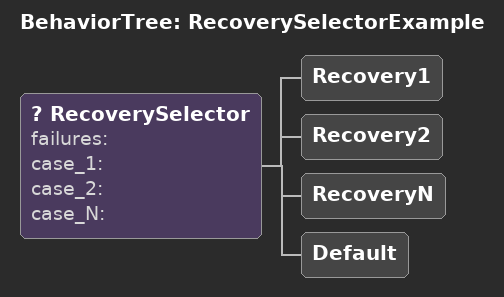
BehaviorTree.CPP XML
<?xml version="1.0" encoding="UTF-8"?>
<root BTCPP_format="4">
  <BehaviorTree ID="RecoverySelectorExample">
    <RecoverySelector failures=""
                      case_1=""
                      case_2=""
                      case_N="">
      <Recovery1/>
      <Recovery2/>
      <RecoveryN/>
      <Default/>
    </RecoverySelector>
  </BehaviorTree>

</root>
